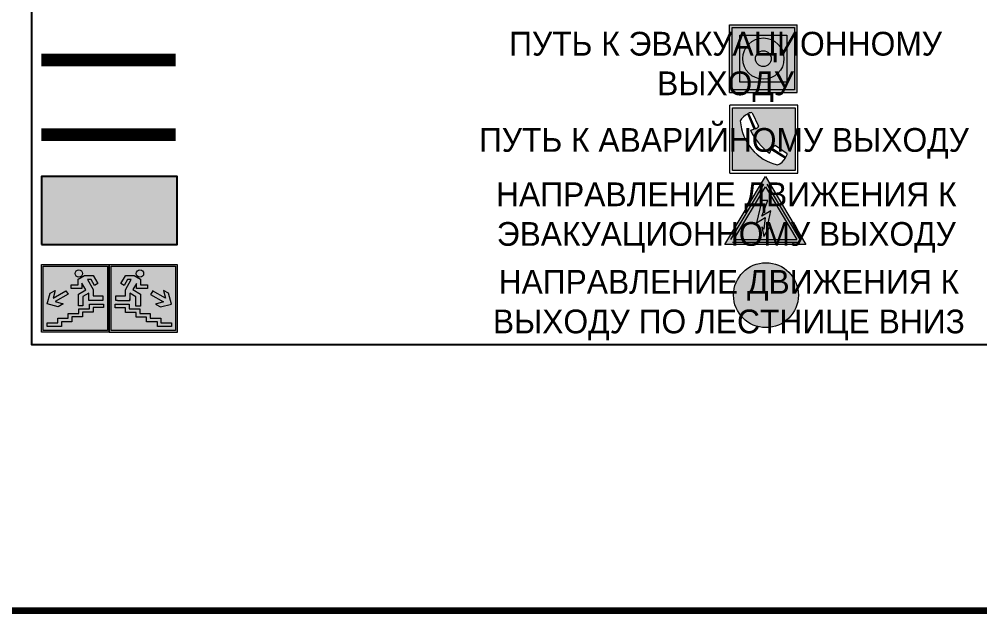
# Model space of a CAD drawing. Header units: millimetres. Extents: x 13810 to 67229, y 12374 to 21950.
# Drawn here: x 24117.4 to 24230.6, y 20267 to 20336.7 of the extents above; entities that cross this region are included whole.
import ezdxf

# ---------------------------------------------------------------- set-up
doc = ezdxf.new("R2010")
doc.units = ezdxf.units.MM
doc.linetypes.add('GOST2.303 4', pattern=[7, 5, -2, 0])
doc.layers.add('План_Штампы', color=7, linetype='Continuous')
doc.styles.add('обычный', font='arial.ttf')

# ---------------------------------------------------------------- blocks, each defined once
blk = doc.blocks.new('A$C3E6D3DDE')
at = {"lineweight": 5}
h = blk.add_hatch(color=40, dxfattribs=at)
h.paths.add_polyline_path([(24.1, 1.45), (16.46, -11.35), (31.74, -11.35)])
h.paths.add_polyline_path([(24.09, -0.46), (30.03, -10.41), (18.14, -10.41)], flags=16)
h.paths.add_polyline_path([(24.54, -3.08), (23.41, -6.02), (25.13, -5.01), (24.33, -8.5), (24.82, -8.27), (23.79, -9.86), (23.4, -8.04), (23.8, -8.43), (24.04, -6.29), (22.39, -7.25), (23.44, -3.08)], flags=0)
h = blk.add_hatch(color=256, dxfattribs=at)
h.paths.add_polyline_path([(24.37, 0.03, 0.567511), (23.82, 0.03), (17.59, -10.4, 0.582454), (17.86, -10.88), (30.32, -10.88, 0.582149), (30.6, -10.4)])
h.paths.add_polyline_path([(24.09, -0.46), (18.14, -10.41), (30.03, -10.41)], flags=16)
h.paths.add_polyline_path([(24.54, -3.08), (23.41, -6.02), (25.13, -5.01), (24.33, -8.5), (24.82, -8.27), (23.79, -9.86), (23.4, -8.04), (23.8, -8.43), (24.04, -6.29), (22.39, -7.25), (23.44, -3.08)], flags=0)
h = blk.add_hatch(color=40, dxfattribs=at)
h.paths.add_polyline_path([(24.09, -0.46), (18.14, -10.41), (30.03, -10.41)])
h.paths.add_polyline_path([(24.82, -8.27), (23.79, -9.86), (23.4, -8.04), (23.8, -8.43), (24.04, -6.29), (22.39, -7.25), (23.44, -3.08), (24.54, -3.08), (23.41, -6.02), (25.13, -5.01), (24.33, -8.5)], flags=16)
at = {"color": 40, "lineweight": 5}
for p, q in [((16.46, -11.35), (24.1, 1.45)), ((24.1, 1.45), (31.74, -11.35))]:
    blk.add_line(p, q, dxfattribs=at)
at = {"lineweight": 5}
for p, q in [((17.59, -10.4), (23.82, 0.03)), ((24.37, 0.03), (30.6, -10.4)), ((18.14, -10.41), (24.09, -0.46)), ((24.09, -0.46), (30.03, -10.41)), ((23.44, -3.08), (22.39, -7.25)), ((23.41, -6.02), (24.54, -3.08)), ((24.54, -3.08), (23.44, -3.08)), ((25.13, -5.01), (23.41, -6.02)), ((24.33, -8.5), (25.13, -5.01)), ((22.39, -7.25), (24.04, -6.29)), ((24.04, -6.29), (23.8, -8.43)), ((23.8, -8.43), (23.4, -8.04)), ((23.4, -8.04), (23.79, -9.86)), ((23.79, -9.86), (24.82, -8.27)), ((24.82, -8.27), (24.33, -8.5)), ((18.14, -10.41), (30.03, -10.41)), ((17.86, -10.88), (30.32, -10.88))]:
    blk.add_line(p, q, dxfattribs=at)
at = {"color": 50, "lineweight": 5}
blk.add_line((31.74, -11.35), (16.46, -11.35), dxfattribs=at)
blk = doc.blocks.new('A$C32E8229D')
at = {"true_color": 0xffffff}
blk.add_hatch(color=7, dxfattribs=at).paths.add_polyline_path([(0, 0), (0, -8), (16, -8), (16, 0)])
h = blk.add_hatch(color=126)
h.paths.add_polyline_path([(0.2, -0.2), (15.8, -0.2), (15.8, -7.8), (0.2, -7.8)])
h.paths.add_polyline_path([(13.49, -2.05), (12.08, -2.05), (11.37, -2.63, 0.162397), (11.29, -2.84), (11.29, -3.63), (10.35, -3.63), (10.35, -4.05), (11.68, -4.05), (11.68, -3.48), (12.26, -4.28), (11.29, -5.1), (11.29, -6.78), (11.85, -6.78), (11.85, -5.44), (12.8, -4.64), (12.8, -5.94), (14.46, -5.94), (14.46, -5.39), (13.45, -5.39), (13.45, -3.97), (12.46, -2.59), (13.15, -2.59), (13.69, -3.34), (14.18, -3)], flags=16)
h.paths.add_polyline_path([(10.74, -1.82, 1), (11.8, -1.82, 1)], flags=16)
h.paths.add_polyline_path([(9.39, -3.59), (5.99, -3.59), (6.56, -3.03), (5.91, -3.03), (5.1, -3.83), (5.91, -4.64), (6.56, -4.64), (5.99, -4.09), (9.39, -4.09)], flags=16)
h.paths.add_polyline_path([(4.29, -1.08), (1.72, -1.08), (1.72, -6.6), (4.29, -6.6)], flags=16)
at = {"color": 126}
blk.add_lwpolyline([(16, -8), (0, -8), (0, 0), (16, 0)], close=True, dxfattribs=at)
blk = doc.blocks.new('A$C54414219')
at = {"true_color": 0xffffff}
h = blk.add_hatch(color=7, dxfattribs=at)
h.paths.add_polyline_path([(2.39, -9.45), (2.39, -18.3), (11.23, -18.3), (11.23, -9.45)], flags=0)
h.paths.add_polyline_path([(10.71, -13.87, -1), (2.92, -13.87, -1)], flags=0)
h.paths.add_polyline_path([(8.3, -13.87, -1), (5.33, -13.87, -1)], flags=0)
h.paths.add_polyline_path([(0.41, -7.47), (0.41, -20.27), (13.21, -20.27), (13.21, -7.47)])
h.paths.add_polyline_path([(0.92, -19.77), (12.71, -19.77), (12.71, -7.98), (0.92, -7.98)], flags=16)
h.paths.add_polyline_path([(11.23, -9.45), (11.23, -18.3), (2.39, -18.3), (2.39, -9.45)], flags=0)
at = {"lineweight": 5}
h = blk.add_hatch(color=242, dxfattribs=at)
h.paths.add_polyline_path([(12.71, -7.98), (0.92, -7.98), (0.92, -19.77), (12.71, -19.77)])
h.paths.add_polyline_path([(11.23, -18.3), (2.39, -18.3), (2.39, -9.45), (11.23, -9.45)], flags=16)
h.paths.add_polyline_path([(10.71, -13.87, -1), (2.92, -13.87, -1)], flags=0)
h.paths.add_polyline_path([(8.3, -13.87, -1), (5.33, -13.87, -1)], flags=0)
at = {"true_color": 0xffffff}
h = blk.add_hatch(color=7, dxfattribs=at)
h.paths.add_polyline_path([(2.39, -9.45), (2.39, -18.3), (11.23, -18.3), (11.23, -9.45)])
h.paths.add_polyline_path([(10.71, -13.87, -1), (2.92, -13.87, -1)], flags=16)
h.paths.add_polyline_path([(8.3, -13.87, -1), (5.33, -13.87, -1)], flags=0)
at = {"lineweight": 5}
h = blk.add_hatch(color=242, dxfattribs=at)
h.paths.add_polyline_path([(2.92, -13.87, 1), (10.71, -13.87, 1)])
h.paths.add_polyline_path([(8.3, -13.87, -1), (5.33, -13.87, -1)], flags=16)
at = {"color": 242, "lineweight": 5}
for p, q in [((0.41, -20.27), (0.41, -7.47)), ((0.41, -7.47), (13.21, -7.47)), ((0.41, -7.47), (13.21, -7.47)), ((13.21, -20.27), (13.21, -7.47)), ((0.41, -20.27), (13.21, -20.27))]:
    blk.add_line(p, q, dxfattribs=at)
for points in [[(0.92, -7.98), (12.71, -7.98), (12.71, -19.77), (0.92, -19.77)], [(2.39, -9.45), (11.23, -9.45), (11.23, -18.3), (2.39, -18.3)]]:
    blk.add_lwpolyline(points, close=True, dxfattribs=at)
for radius in [3.89, 1.49]:
    blk.add_circle((6.81, -13.87), radius, dxfattribs=at)
blk = doc.blocks.new('A$C456E1F9C')
at = {"lineweight": 5}
h = blk.add_hatch(color=242, dxfattribs=at)
h.paths.add_polyline_path([(0.51, -1.47), (0.51, -13.26), (12.29, -13.26), (12.29, -1.47)])
h.paths.add_polyline_path([(5.42, -4.95, -0.254479), (4.78, -5.4), (3.52, -2.53, -0.209735), (4.23, -2.4)], flags=16)
h.paths.add_polyline_path([(8.53, -8.6), (10.87, -10.17), (10.54, -10.76), (8.03, -9.13, -0.192251)], flags=16)
h.paths.add_polyline_path([(4.61, -5.49, 0.005518), (3.87, -5.72, 0.128647), (7.49, -10.01, 0.00809), (7.83, -9.33), (10.47, -10.97, -0.16736), (8.99, -12.25, -0.327862), (1.95, -3.95, -0.166952), (3.36, -2.62)], flags=16)
at = {"color": 242, "lineweight": 5}
for p, q in [((0, -13.77), (0, -0.97)), ((12.8, -0.97), (0, -0.97)), ((12.8, -13.77), (12.8, -0.97)), ((4.61, -5.49), (3.36, -2.62)), ((3.52, -2.53), (4.78, -5.4)), ((4.23, -2.4), (5.42, -4.95)), ((10.81, -10.12), (8.53, -8.6)), ((7.83, -9.33), (10.47, -10.97)), ((8.03, -9.13), (10.54, -10.76)), ((10.54, -10.76), (10.8, -10.3)), ((10.8, -10.3), (10.81, -10.12)), ((0, -13.77), (12.8, -13.77))]:
    blk.add_line(p, q, dxfattribs=at)
blk.add_lwpolyline([(0.51, -1.47), (12.29, -1.47), (12.29, -13.26), (0.51, -13.26)], close=True, dxfattribs=at)
for centre, radius, start, end in [((4.59, -5.34), 2.99, 114.2845, 152.1974), ((4.02, -3.27), 0.891, 76.3284, 123.7092), ((11.12, -3.31), 9.19, 183.9915, 256.6009), ((4.68, -4.59), 0.824, 276.9621, 334.0723), ((14.98, -39.1), 35.17, 107.1487, 108.4135), ((13.86, -0.94), 11.08, 205.5536, 234.8762), ((8.94, -9.5), 0.989, 114.4092, 157.9388), ((-13.31, 0.8), 23.44, 332.5487, 334.4027), ((7.87, -9.46), 3, 291.9291, 329.9329)]:
    blk.add_arc(centre, radius, start, end, dxfattribs=at)
blk = doc.blocks.new('A$C7B8C2D5B')
at = {"lineweight": 0}
h = blk.add_hatch(color=5, dxfattribs=at)
h.dxf.hatch_style = 1
h.paths.add_polyline_path([(1.397, -3.024, 1), (-2.112, -3.024, 1)])
at = {"color": 5, "lineweight": 0}
blk.add_circle((-0.358, -3.024), 1.755, dxfattribs=at)
blk = doc.blocks.new('вниз 3')
at = {"lineweight": 0, "true_color": 0xffffff}
h = blk.add_hatch(color=7, dxfattribs=at)
h.dxf.hatch_style = 1
h.paths.add_polyline_path([(40997.5, -4475.69), (40997.25, -4475.28), (40995.76, -4476.15), (40995.97, -4475.23), (40995.39, -4475.56), (40995.05, -4476.83), (40996.33, -4477.17), (40996.91, -4476.83), (40996, -4476.55)], flags=0)
h.paths.add_polyline_path([(40999.81, -4473.95), (41000.22, -4473.95), (41000.64, -4474.67), (41001.03, -4474.43), (41000.46, -4473.49), (41000.42, -4473.49), (40999.43, -4473.49), (40998.68, -4473.92), (40998.68, -4474.57), (40997.88, -4474.57), (40997.88, -4475), (40999.14, -4475), (40999.14, -4474.43), (40999.14, -4474.38), (40999.59, -4475.15), (40998.72, -4475.67), (40998.72, -4477.06), (40999.24, -4477.06), (40999.24, -4475.96), (40999.95, -4475.56), (40999.95, -4476.43), (41001.61, -4476.43), (41001.61, -4475.88), (41000.47, -4475.88), (41000.47, -4475.12)], flags=0)
h.paths.add_polyline_path([(40999.2, -4473.24, 1), (40998.35, -4473.24, 1)], flags=0)
h.paths.add_polyline_path([(41000.46, -4477.26), (41001.69, -4477.26), (41001.69, -4476.84), (41000.03, -4476.84), (41000.03, -4477.39), (40998.78, -4477.39), (40998.78, -4477.95), (40997.53, -4477.95), (40997.53, -4478.5), (40996.29, -4478.5), (40996.29, -4479.06), (40995.05, -4479.06), (40995.05, -4479.48), (40995.29, -4479.48), (40996.72, -4479.48), (40996.72, -4478.92), (40997.97, -4478.92), (40997.97, -4478.36), (40999.2, -4478.36), (40999.2, -4477.81), (41000.46, -4477.81)], flags=0)
h.paths.add_polyline_path([(41002.37, -4472.17), (40994.37, -4472.17), (40994.37, -4480.17), (41002.37, -4480.17)])
h.paths.add_polyline_path([(41002.16, -4479.96), (40994.57, -4479.96), (40994.57, -4472.37), (41002.16, -4472.37)], flags=16)
h.paths.add_polyline_path([(41001.61, -4475.88), (41001.61, -4476.43), (40999.95, -4476.43), (40999.95, -4475.56), (40999.24, -4475.96), (40999.24, -4477.06), (40998.72, -4477.06), (40998.72, -4475.67), (40999.59, -4475.15), (40999.14, -4474.38), (40999.14, -4474.43), (40999.14, -4475), (40997.88, -4475), (40997.88, -4474.57), (40998.68, -4474.57), (40998.68, -4473.92), (40999.43, -4473.49), (41000.42, -4473.49), (41000.46, -4473.49), (41001.03, -4474.43), (41000.64, -4474.67), (41000.22, -4473.95), (40999.81, -4473.95), (41000.47, -4475.12), (41000.47, -4475.88)], flags=0)
h.paths.add_polyline_path([(41001.69, -4476.84), (41001.69, -4477.26), (41000.46, -4477.26), (41000.46, -4477.81), (40999.2, -4477.81), (40999.2, -4478.36), (40997.97, -4478.36), (40997.97, -4478.92), (40996.72, -4478.92), (40996.72, -4479.48), (40995.05, -4479.48), (40995.05, -4479.06), (40996.29, -4479.06), (40996.29, -4478.5), (40997.53, -4478.5), (40997.53, -4477.95), (40998.78, -4477.95), (40998.78, -4477.39), (41000.03, -4477.39), (41000.03, -4476.84)], flags=0)
h.paths.add_polyline_path([(40998.35, -4473.24, -1), (40999.2, -4473.24, -1)], flags=0)
h.paths.add_polyline_path([(40997.5, -4475.69), (40996, -4476.55), (40996.91, -4476.83), (40996.33, -4477.17), (40995.05, -4476.83), (40995.39, -4475.56), (40995.97, -4475.23), (40995.76, -4476.15), (40997.25, -4475.28)], flags=0)
at = {"lineweight": 0}
h = blk.add_hatch(color=126, dxfattribs=at)
h.dxf.hatch_style = 1
h.paths.add_polyline_path([(41002.16, -4472.37), (40994.57, -4472.37), (40994.57, -4479.96), (41002.16, -4479.96)])
h.paths.add_polyline_path([(40995.97, -4475.23), (40995.76, -4476.15), (40997.25, -4475.28), (40997.5, -4475.69), (40996, -4476.55), (40996.91, -4476.83), (40996.33, -4477.17), (40995.05, -4476.83), (40995.39, -4475.56)], flags=16)
h.paths.add_polyline_path([(40997.88, -4474.57), (40998.68, -4474.57), (40998.68, -4473.92), (40999.43, -4473.49), (41000.42, -4473.49), (41000.46, -4473.49), (41001.03, -4474.43), (41000.64, -4474.67), (41000.22, -4473.95), (40999.81, -4473.95), (41000.47, -4475.12), (41000.47, -4475.88), (41001.61, -4475.88), (41001.61, -4476.43), (40999.95, -4476.43), (40999.95, -4475.56), (40999.24, -4475.96), (40999.24, -4477.06), (40998.72, -4477.06), (40998.72, -4475.67), (40999.59, -4475.15), (40999.14, -4474.38), (40999.14, -4474.43), (40999.14, -4475), (40997.88, -4475)], flags=16)
h.paths.add_polyline_path([(40998.35, -4473.24, -1), (40999.2, -4473.24, -1)], flags=16)
h.paths.add_polyline_path([(40997.53, -4477.95), (40998.78, -4477.95), (40998.78, -4477.39), (41000.03, -4477.39), (41000.03, -4476.84), (41001.69, -4476.84), (41001.69, -4477.26), (41000.46, -4477.26), (41000.46, -4477.81), (40999.2, -4477.81), (40999.2, -4478.36), (40997.97, -4478.36), (40997.97, -4478.92), (40996.72, -4478.92), (40996.72, -4479.48), (40995.05, -4479.48), (40995.05, -4479.06), (40996.29, -4479.06), (40996.29, -4478.5), (40997.53, -4478.5)], flags=16)
at = {"lineweight": 0, "true_color": 0xffffff}
h = blk.add_hatch(color=7, dxfattribs=at)
h.dxf.hatch_style = 1
h.paths.add_polyline_path([(40999.2, -4473.24, 1), (40998.35, -4473.24, 1)])
h.paths.add_polyline_path([(40999.81, -4473.95), (41000.22, -4473.95), (41000.64, -4474.67), (41001.03, -4474.43), (41000.46, -4473.49), (41000.42, -4473.49), (40999.43, -4473.49), (40998.68, -4473.92), (40998.68, -4474.57), (40997.88, -4474.57), (40997.88, -4475), (40999.14, -4475), (40999.14, -4474.43), (40999.14, -4474.38), (40999.59, -4475.15), (40998.72, -4475.67), (40998.72, -4477.06), (40999.24, -4477.06), (40999.24, -4475.96), (40999.95, -4475.56), (40999.95, -4476.43), (41001.61, -4476.43), (41001.61, -4475.88), (41000.47, -4475.88), (41000.47, -4475.12)])
h.paths.add_polyline_path([(40999.2, -4477.81), (41000.46, -4477.81), (41000.46, -4477.26), (41001.69, -4477.26), (41001.69, -4476.84), (41000.03, -4476.84), (41000.03, -4477.39), (40998.78, -4477.39), (40998.78, -4477.95), (40997.53, -4477.95), (40997.53, -4478.5), (40996.29, -4478.5), (40996.29, -4479.06), (40995.05, -4479.06), (40995.05, -4479.48), (40995.29, -4479.48), (40996.72, -4479.48), (40996.72, -4478.92), (40997.97, -4478.92), (40997.97, -4478.36), (40999.2, -4478.36)])
h.paths.add_polyline_path([(40997.5, -4475.69), (40997.25, -4475.28), (40995.76, -4476.15), (40995.97, -4475.23), (40995.39, -4475.56), (40995.05, -4476.83), (40996.33, -4477.17), (40996.91, -4476.83), (40996, -4476.55)])
at = {"color": 126, "lineweight": 0}
for points in [[(40994.37, -4472.17), (41002.37, -4472.17), (41002.37, -4480.17), (40994.37, -4480.17)], [(40994.57, -4472.37), (41002.16, -4472.37), (41002.16, -4479.96), (40994.57, -4479.96)]]:
    blk.add_lwpolyline(points, close=True, dxfattribs=at)
for points in [[(40999.14, -4474.43), (40999.14, -4475), (40997.88, -4475), (40997.88, -4474.57), (40998.68, -4474.57), (40998.68, -4473.92), (40999.43, -4473.49), (41000.42, -4473.49), (41000.46, -4473.49), (41001.03, -4474.43), (41000.64, -4474.67), (41000.22, -4473.95), (40999.81, -4473.95), (41000.47, -4475.12), (41000.47, -4475.88), (41001.61, -4475.88), (41001.61, -4476.43), (40999.95, -4476.43), (40999.95, -4475.56), (40999.24, -4475.96), (40999.24, -4477.06), (40998.72, -4477.06), (40998.72, -4475.67), (40999.59, -4475.15), (40999.14, -4474.38), (40999.14, -4474.43)], [(40995.05, -4476.83), (40995.39, -4475.56), (40995.97, -4475.23), (40995.76, -4476.15), (40997.25, -4475.28), (40997.5, -4475.69), (40996, -4476.55), (40996.91, -4476.83), (40996.33, -4477.17), (40995.05, -4476.83)], [(40995.29, -4479.48), (40995.05, -4479.48), (40995.05, -4479.06), (40996.29, -4479.06), (40996.29, -4478.5), (40997.53, -4478.5), (40997.53, -4477.95), (40998.78, -4477.95), (40998.78, -4477.39), (41000.03, -4477.39), (41000.03, -4476.84), (41001.69, -4476.84), (41001.69, -4477.26), (41000.46, -4477.26), (41000.46, -4477.81), (40999.2, -4477.81), (40999.2, -4478.36), (40997.97, -4478.36), (40997.97, -4478.92), (40996.72, -4478.92), (40996.72, -4479.48), (40995.05, -4479.48)]]:
    blk.add_lwpolyline(points, dxfattribs=at)
blk.add_circle((40998.77, -4473.24), 0.426, dxfattribs=at)
blk = doc.blocks.new('вниз')
at = {"lineweight": 0, "true_color": 0xffffff}
h = blk.add_hatch(color=7, dxfattribs=at)
h.dxf.hatch_style = 1
h.paths.add_polyline_path([(40994.51, -4472.22), (40986.51, -4472.22), (40986.51, -4480.22), (40994.51, -4480.22)])
h.paths.add_polyline_path([(40994.31, -4472.42), (40994.31, -4480.01), (40986.71, -4480.01), (40986.71, -4472.42)], flags=16)
h.paths.add_polyline_path([(40988.43, -4473.53), (40989.43, -4473.53), (40990.19, -4473.96), (40990.19, -4474.6), (40991, -4474.6), (40991, -4475.06), (40989.73, -4475.06), (40989.73, -4474.46), (40989.3, -4475.18), (40990.17, -4475.7), (40990.17, -4477.11), (40989.63, -4477.11), (40989.63, -4476.01), (40988.94, -4475.59), (40988.94, -4476.46), (40988.94, -4476.46), (40987.47, -4476.46), (40987.26, -4476.46), (40987.26, -4475.92), (40988.4, -4475.92), (40988.4, -4475.2), (40989.1, -4473.99), (40988.66, -4473.99), (40988.24, -4474.7), (40987.86, -4474.47), (40988.41, -4473.56)], flags=0)
h.paths.add_polyline_path([(40990.55, -4473.29, -1), (40989.69, -4473.29, -1)], flags=0)
h.paths.add_polyline_path([(40988.85, -4476.89), (40988.85, -4477.43), (40990.1, -4477.43), (40990.1, -4477.99), (40991.34, -4477.99), (40991.34, -4478.54), (40992.59, -4478.54), (40992.59, -4479.09), (40993.83, -4479.09), (40993.83, -4479.52), (40992.17, -4479.52), (40992.17, -4478.97), (40990.91, -4478.97), (40990.91, -4478.41), (40989.68, -4478.41), (40989.68, -4477.86), (40988.43, -4477.86), (40988.43, -4477.31), (40987.6, -4477.31), (40987.18, -4477.31), (40987.18, -4476.89)], flags=0)
h.paths.add_polyline_path([(40991.61, -4475.33), (40993.12, -4476.2), (40992.9, -4475.27), (40993.48, -4475.6), (40993.83, -4476.88), (40992.56, -4477.22), (40991.97, -4476.88), (40992.9, -4476.61), (40991.38, -4475.74), (40991.58, -4475.39)], flags=0)
h.paths.add_polyline_path([(40990.19, -4473.96), (40989.43, -4473.53), (40988.43, -4473.53), (40988.41, -4473.56), (40987.86, -4474.47), (40988.24, -4474.7), (40988.66, -4473.99), (40989.1, -4473.99), (40988.4, -4475.2), (40988.4, -4475.92), (40987.26, -4475.92), (40987.26, -4476.46), (40987.47, -4476.46), (40988.94, -4476.46), (40988.94, -4476.27), (40988.94, -4475.59), (40989.63, -4476.01), (40989.63, -4477.11), (40990.17, -4477.11), (40990.17, -4475.7), (40989.3, -4475.18), (40989.73, -4474.46), (40989.73, -4475.06), (40991, -4475.06), (40991, -4474.6), (40990.19, -4474.6)], flags=0)
h.paths.add_polyline_path([(40990.55, -4473.29, 1), (40989.69, -4473.29, 1)], flags=0)
h.paths.add_polyline_path([(40991.61, -4475.33), (40991.58, -4475.39), (40991.38, -4475.74), (40992.9, -4476.61), (40991.97, -4476.88), (40992.56, -4477.22), (40993.83, -4476.88), (40993.48, -4475.6), (40992.9, -4475.27), (40993.12, -4476.2)], flags=0)
h.paths.add_polyline_path([(40990.1, -4477.43), (40988.85, -4477.43), (40988.85, -4476.89), (40987.18, -4476.89), (40987.18, -4477.31), (40987.6, -4477.31), (40988.43, -4477.31), (40988.43, -4477.86), (40989.68, -4477.86), (40989.68, -4478.41), (40990.91, -4478.41), (40990.91, -4478.97), (40992.17, -4478.97), (40992.17, -4479.52), (40993.83, -4479.52), (40993.83, -4479.09), (40992.59, -4479.09), (40992.59, -4478.54), (40991.34, -4478.54), (40991.34, -4477.99), (40990.1, -4477.99)], flags=0)
at = {"lineweight": 0}
h = blk.add_hatch(color=126, dxfattribs=at)
h.dxf.hatch_style = 1
h.paths.add_polyline_path([(40994.31, -4472.42), (40986.71, -4472.42), (40986.71, -4480.01), (40994.31, -4480.01)])
h.paths.add_polyline_path([(40988.43, -4473.53), (40989.43, -4473.53), (40990.19, -4473.96), (40990.19, -4474.6), (40991, -4474.6), (40991, -4475.06), (40989.73, -4475.06), (40989.73, -4474.46), (40989.3, -4475.18), (40990.17, -4475.7), (40990.17, -4477.11), (40989.63, -4477.11), (40989.63, -4476.01), (40988.94, -4475.59), (40988.94, -4476.46), (40988.94, -4476.46), (40987.47, -4476.46), (40987.26, -4476.46), (40987.26, -4475.92), (40988.4, -4475.92), (40988.4, -4475.2), (40989.1, -4473.99), (40988.66, -4473.99), (40988.24, -4474.7), (40987.86, -4474.47), (40988.41, -4473.56)], flags=16)
h.paths.add_polyline_path([(40990.55, -4473.29, -1), (40989.69, -4473.29, -1)], flags=16)
h.paths.add_polyline_path([(40988.85, -4476.89), (40988.85, -4477.43), (40990.1, -4477.43), (40990.1, -4477.99), (40991.34, -4477.99), (40991.34, -4478.54), (40992.59, -4478.54), (40992.59, -4479.09), (40993.83, -4479.09), (40993.83, -4479.52), (40992.17, -4479.52), (40992.17, -4478.97), (40990.91, -4478.97), (40990.91, -4478.41), (40989.68, -4478.41), (40989.68, -4477.86), (40988.43, -4477.86), (40988.43, -4477.31), (40987.6, -4477.31), (40987.18, -4477.31), (40987.18, -4476.89)], flags=16)
h.paths.add_polyline_path([(40991.61, -4475.33), (40993.12, -4476.2), (40992.9, -4475.27), (40993.48, -4475.6), (40993.83, -4476.88), (40992.56, -4477.22), (40991.97, -4476.88), (40992.9, -4476.61), (40991.38, -4475.74), (40991.58, -4475.39)], flags=16)
at = {"lineweight": 0, "true_color": 0xffffff}
h = blk.add_hatch(color=7, dxfattribs=at)
h.dxf.hatch_style = 1
h.paths.add_polyline_path([(40989.73, -4474.46), (40989.73, -4475.06), (40991, -4475.06), (40991, -4474.6), (40990.19, -4474.6), (40990.19, -4473.96), (40989.43, -4473.53), (40988.43, -4473.53), (40988.41, -4473.56), (40987.86, -4474.47), (40988.24, -4474.7), (40988.66, -4473.99), (40989.1, -4473.99), (40988.4, -4475.2), (40988.4, -4475.92), (40987.26, -4475.92), (40987.26, -4476.46), (40987.47, -4476.46), (40988.94, -4476.46), (40988.94, -4475.59), (40989.63, -4476.01), (40989.63, -4477.11), (40990.17, -4477.11), (40990.17, -4475.7), (40989.3, -4475.18)])
h.paths.add_polyline_path([(40989.69, -4473.29, 1), (40990.55, -4473.29, 1)])
h.paths.add_polyline_path([(40991.61, -4475.33), (40991.58, -4475.39), (40991.38, -4475.74), (40992.9, -4476.61), (40991.97, -4476.88), (40992.56, -4477.22), (40993.83, -4476.88), (40993.48, -4475.6), (40992.9, -4475.27), (40993.12, -4476.2)])
h.paths.add_polyline_path([(40990.1, -4477.43), (40988.85, -4477.43), (40988.85, -4476.89), (40987.18, -4476.89), (40987.18, -4477.31), (40987.6, -4477.31), (40988.43, -4477.31), (40988.43, -4477.86), (40989.68, -4477.86), (40989.68, -4478.41), (40990.91, -4478.41), (40990.91, -4478.97), (40992.17, -4478.97), (40992.17, -4479.52), (40993.83, -4479.52), (40993.83, -4479.09), (40992.59, -4479.09), (40992.59, -4478.54), (40991.34, -4478.54), (40991.34, -4477.99), (40990.1, -4477.99)])
at = {"color": 126, "lineweight": 0}
for points in [[(40986.51, -4472.22), (40994.51, -4472.22), (40994.51, -4480.22), (40986.51, -4480.22)], [(40986.71, -4472.42), (40994.31, -4472.42), (40994.31, -4480.01), (40986.71, -4480.01)]]:
    blk.add_lwpolyline(points, close=True, dxfattribs=at)
for points in [[(40987.47, -4476.46), (40987.26, -4476.46), (40987.26, -4475.92), (40988.4, -4475.92), (40988.4, -4475.2), (40989.1, -4473.99), (40988.66, -4473.99), (40988.24, -4474.7), (40987.86, -4474.47), (40988.41, -4473.56), (40988.43, -4473.53), (40989.43, -4473.53), (40990.19, -4473.96), (40990.19, -4474.6), (40991, -4474.6), (40991, -4475.06), (40989.73, -4475.06), (40989.73, -4474.46), (40989.3, -4475.18), (40990.17, -4475.7), (40990.17, -4477.11), (40989.63, -4477.11), (40989.63, -4476.01), (40988.94, -4475.59), (40988.94, -4476.46)], [(40991.58, -4475.39), (40991.38, -4475.74), (40992.9, -4476.61), (40991.97, -4476.88), (40992.56, -4477.22), (40993.83, -4476.88), (40993.48, -4475.6), (40992.9, -4475.27), (40993.12, -4476.2), (40991.61, -4475.33), (40991.58, -4475.39)], [(40987.47, -4476.46), (40988.94, -4476.46), (40988.94, -4476.27)], [(40987.6, -4477.31), (40987.18, -4477.31), (40987.18, -4476.89), (40988.85, -4476.89), (40988.85, -4477.43), (40990.1, -4477.43), (40990.1, -4477.99), (40991.34, -4477.99), (40991.34, -4478.54), (40992.59, -4478.54), (40992.59, -4479.09), (40993.83, -4479.09), (40993.83, -4479.52), (40992.17, -4479.52), (40992.17, -4478.97), (40990.91, -4478.97), (40990.91, -4478.41), (40989.68, -4478.41), (40989.68, -4477.86), (40988.43, -4477.86), (40988.43, -4477.31), (40987.6, -4477.31)]]:
    blk.add_lwpolyline(points, dxfattribs=at)
blk.add_circle((40990.12, -4473.29), 0.432, dxfattribs=at)

msp = doc.modelspace()

# ---------------------------------------------------------------- linework, layer by layer
at = {"color": 2, "lineweight": 100}
msp.add_lwpolyline([(23687.54, 20661.98), (24287.54, 20661.98), (24287.54, 20266.98), (23687.54, 20266.98)], close=True, dxfattribs=at)
msp.add_lwpolyline([(24118.93, 20355.72), (24262.7, 20355.72), (24262.7, 20298.32), (24118.93, 20298.32)], close=True)
at = {"color": 126, "lineweight": 80, "true_color": 0x008754, "const_width": 1.5}
msp.add_lwpolyline([(24135.85, 20331.87), (24120.05, 20331.87)], dxfattribs=at)
at = {"color": 126, "linetype": 'GOST2.303 4', "lineweight": 80, "true_color": 0x008754, "const_width": 1.5}
msp.add_lwpolyline([(24135.85, 20323.07), (24120.05, 20323.07)], dxfattribs=at)

# ---------------------------------------------------------------- block references
for name, p, xscale, yscale, zscale in [('A$C54414219', (24200.88, 20340.69), 0.625, 0.625, 0.625), ('A$C456E1F9C', (24201.19, 20327.15), 0.625, 0.625, 0.625), ('A$C3E6D3DDE', (24190.32, 20317.22), 0.625, 0.625, 0.625), ('A$C7B8C2D5B', (24206.22, 20310.74), 2.177419353276491, 2.177419353276491, 2.177419353276491)]:
    msp.add_blockref(name, p, dxfattribs=dict(xscale=xscale, yscale=yscale, zscale=zscale))
at = {"color": 126, "true_color": 0x008754}
for name, p in [('вниз 3', (-16874.32, 24779.95)), ('вниз', (-16858.46, 24779.99)), ('вниз', (-16858.46, 24779.99))]:
    msp.add_blockref(name, p, dxfattribs=at)
at = {"layer": 'План_Штампы', "color": 126, "true_color": 0x008754, "xscale": -1}
msp.add_blockref('A$C32E8229D', (24136.05, 20318.12), dxfattribs=at)

# ---------------------------------------------------------------- texts
at = {"lineweight": 0, "char_height": 2.8, "width": 126.6484, "attachment_point": 5, "style": 'обычный'}
for s, insert in [('\\pi-8.4,l8.4,t8.4;{\\fProxima Nova Rg|b0|i0|c204|p2;ПУТЬ К ЭВАКУАЦИОННОМУ \\PВЫХОДУ }', (24200.68, 20331.04)), ('\\pi-8.4,l8.4,t8.4;{\\fProxima Nova Rg|b0|i0|c204|p2;ПУТЬ К АВАРИЙНОМУ ВЫХОДУ \\H1.6404x; }', (24200.49, 20322.04)), ('\\pi-8.4,l8.4,t8.4;{\\fProxima Nova Rg|b0|i0|c204|p2;НАПРАВЛЕНИЕ ДВИЖЕНИЯ К \\PЭВАКУАЦИОННОМУ ВЫХОДУ}', (24200.77, 20313.3)), ('\\pi-8.4,l8.4,t8.4;{\\fProxima Nova Rg|b0|i0|c204|p2;НАПРАВЛЕНИЕ ДВИЖЕНИЯ К \\PВЫХОДУ ПО ЛЕСТНИЦЕ ВНИЗ}', (24201.07, 20302.99))]:
    msp.add_mtext(s, dxfattribs=dict(at, insert=insert))

doc.saveas('drawing.dxf')
